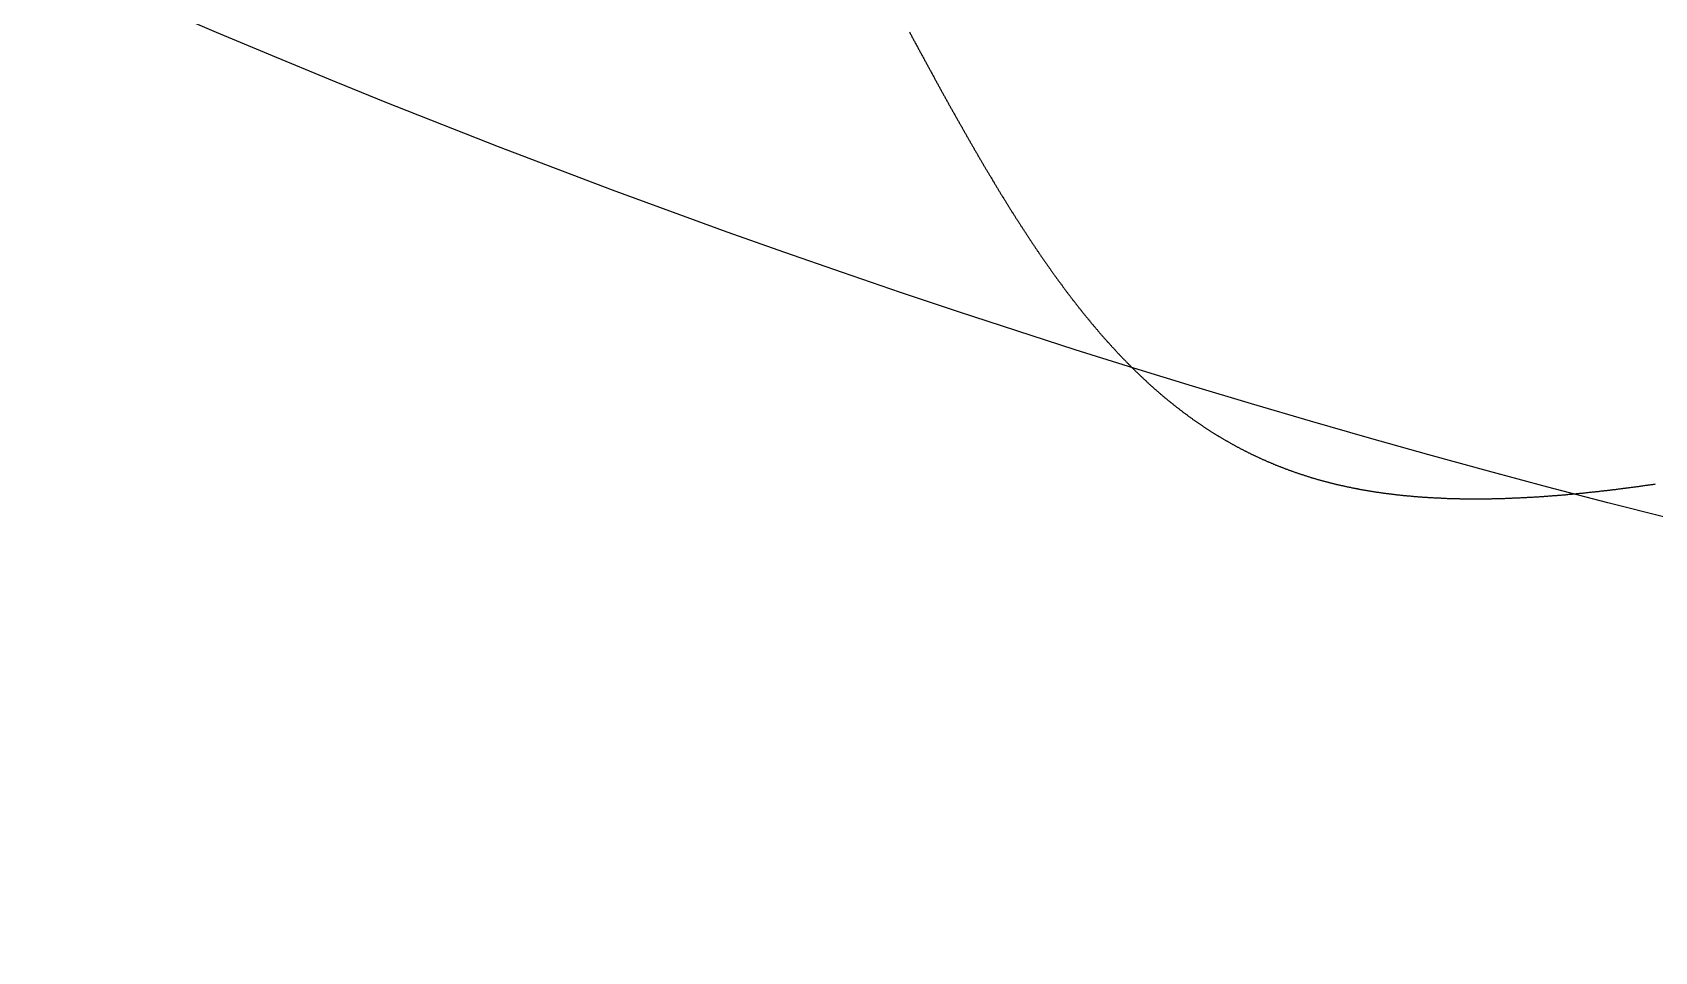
# Model space of a CAD drawing. Header units: millimetres. Extents: x 88 to 97873, y 32 to 55088.
# Drawn here: x 48862.326 to 48864.18, y 4950.685 to 4951.736 of the extents above; entities that cross this region are included whole.
import ezdxf

# ---------------------------------------------------------------- set-up
doc = ezdxf.new("R2010")
doc.units = ezdxf.units.MM
doc.header["$LTSCALE"] = 0.3

msp = doc.modelspace()

# ---------------------------------------------------------------- linework, layer by layer
msp.add_lwpolyline([(48863.3285, 4951.7369), (48863.3289, 4951.736), (48863.3294, 4951.7351), (48863.3299, 4951.7342), (48863.3304, 4951.7333), (48863.3309, 4951.7324), (48863.3314, 4951.7315), (48863.3319, 4951.7306), (48863.3323, 4951.7297), (48863.3328, 4951.7288), (48863.3333, 4951.7279), (48863.3338, 4951.727), (48863.3343, 4951.7261), (48863.3348, 4951.7252), (48863.3352, 4951.7243), (48863.3357, 4951.7234), (48863.3362, 4951.7225), (48863.3367, 4951.7216), (48863.3372, 4951.7207), (48863.3377, 4951.7198), (48863.3381, 4951.719), (48863.3386, 4951.7181), (48863.3391, 4951.7172), (48863.3396, 4951.7163), (48863.3401, 4951.7154), (48863.3405, 4951.7145), (48863.341, 4951.7136), (48863.3415, 4951.7127), (48863.342, 4951.7118), (48863.3425, 4951.711), (48863.3429, 4951.7101), (48863.3434, 4951.7092), (48863.3439, 4951.7083), (48863.3444, 4951.7074), (48863.3449, 4951.7065), (48863.3453, 4951.7057), (48863.3458, 4951.7048), (48863.3463, 4951.7039), (48863.3468, 4951.703), (48863.3473, 4951.7021), (48863.3477, 4951.7013), (48863.3482, 4951.7004), (48863.3487, 4951.6995), (48863.3492, 4951.6986), (48863.3496, 4951.6977), (48863.3501, 4951.6969), (48863.3506, 4951.696), (48863.3511, 4951.6951), (48863.3515, 4951.6942), (48863.352, 4951.6934), (48863.3525, 4951.6925), (48863.353, 4951.6916), (48863.3534, 4951.6908), (48863.3539, 4951.6899), (48863.3544, 4951.689), (48863.3549, 4951.6881), (48863.3554, 4951.6873), (48863.3558, 4951.6864), (48863.3563, 4951.6855), (48863.3568, 4951.6847), (48863.3572, 4951.6838), (48863.3577, 4951.6829), (48863.3582, 4951.6821), (48863.3587, 4951.6812), (48863.3591, 4951.6803), (48863.3596, 4951.6795), (48863.3601, 4951.6786), (48863.3606, 4951.6778), (48863.361, 4951.6769), (48863.3615, 4951.676), (48863.362, 4951.6752), (48863.3625, 4951.6743), (48863.3629, 4951.6735), (48863.3634, 4951.6726), (48863.3639, 4951.6717), (48863.3643, 4951.6709), (48863.3648, 4951.67), (48863.3653, 4951.6692), (48863.3658, 4951.6683), (48863.3662, 4951.6675), (48863.3667, 4951.6666), (48863.3672, 4951.6658), (48863.3676, 4951.6649), (48863.3681, 4951.6641), (48863.3686, 4951.6632), (48863.3691, 4951.6624), (48863.3695, 4951.6615), (48863.37, 4951.6607), (48863.3705, 4951.6598), (48863.3709, 4951.659), (48863.3714, 4951.6581), (48863.3719, 4951.6573), (48863.3724, 4951.6564), (48863.3728, 4951.6556), (48863.3733, 4951.6547), (48863.3738, 4951.6539), (48863.3742, 4951.653), (48863.3747, 4951.6522), (48863.3752, 4951.6514), (48863.3756, 4951.6505), (48863.3761, 4951.6497), (48863.3766, 4951.6488), (48863.377, 4951.648), (48863.3775, 4951.6472), (48863.378, 4951.6463), (48863.3785, 4951.6455), (48863.3789, 4951.6447), (48863.3794, 4951.6438), (48863.3799, 4951.643), (48863.3803, 4951.6421), (48863.3808, 4951.6413), (48863.3813, 4951.6405), (48863.3817, 4951.6397), (48863.3822, 4951.6388), (48863.3827, 4951.638), (48863.3831, 4951.6372), (48863.3836, 4951.6363), (48863.3841, 4951.6355), (48863.3845, 4951.6347), (48863.385, 4951.6338), (48863.3855, 4951.633), (48863.3859, 4951.6322), (48863.3864, 4951.6314), (48863.3869, 4951.6305), (48863.3873, 4951.6297), (48863.3878, 4951.6289), (48863.3883, 4951.6281), (48863.3887, 4951.6272), (48863.3892, 4951.6264), (48863.3897, 4951.6256), (48863.3901, 4951.6248), (48863.3906, 4951.624), (48863.3911, 4951.6231), (48863.3915, 4951.6223), (48863.392, 4951.6215), (48863.3925, 4951.6207), (48863.3929, 4951.6199), (48863.3934, 4951.6191), (48863.3939, 4951.6182), (48863.3943, 4951.6174), (48863.3948, 4951.6166), (48863.3952, 4951.6158), (48863.3957, 4951.615), (48863.3962, 4951.6142), (48863.3966, 4951.6134), (48863.3971, 4951.6126), (48863.3976, 4951.6117), (48863.398, 4951.6109), (48863.3985, 4951.6101), (48863.399, 4951.6093), (48863.3994, 4951.6085), (48863.3999, 4951.6077), (48863.4004, 4951.6069), (48863.4008, 4951.6061), (48863.4013, 4951.6053), (48863.4017, 4951.6045), (48863.4022, 4951.6037), (48863.4027, 4951.6029), (48863.4031, 4951.6021), (48863.4036, 4951.6013), (48863.4041, 4951.6005), (48863.4045, 4951.5997), (48863.405, 4951.5989), (48863.4055, 4951.5981), (48863.4059, 4951.5973), (48863.4064, 4951.5965), (48863.4069, 4951.5957), (48863.4073, 4951.5949), (48863.4078, 4951.5941), (48863.4082, 4951.5933), (48863.4087, 4951.5925), (48863.4092, 4951.5917), (48863.4096, 4951.5909), (48863.4101, 4951.5901), (48863.4106, 4951.5893), (48863.411, 4951.5886), (48863.4115, 4951.5878), (48863.4119, 4951.587), (48863.4124, 4951.5862), (48863.4129, 4951.5854), (48863.4133, 4951.5846), (48863.4138, 4951.5838), (48863.4143, 4951.583), (48863.4147, 4951.5823), (48863.4152, 4951.5815), (48863.4157, 4951.5807), (48863.4161, 4951.5799), (48863.4166, 4951.5791), (48863.417, 4951.5783), (48863.4175, 4951.5776), (48863.418, 4951.5768), (48863.4184, 4951.576), (48863.4189, 4951.5752), (48863.4194, 4951.5745), (48863.4198, 4951.5737), (48863.4203, 4951.5729), (48863.4207, 4951.5721), (48863.4212, 4951.5713), (48863.4217, 4951.5706), (48863.4221, 4951.5698), (48863.4226, 4951.569), (48863.4231, 4951.5683), (48863.4235, 4951.5675), (48863.424, 4951.5667), (48863.4244, 4951.5659), (48863.4249, 4951.5652), (48863.4254, 4951.5644), (48863.4258, 4951.5636), (48863.4263, 4951.5629), (48863.4268, 4951.5621), (48863.4272, 4951.5613), (48863.4277, 4951.5606), (48863.4281, 4951.5598), (48863.4286, 4951.559), (48863.4291, 4951.5583), (48863.4295, 4951.5575), (48863.43, 4951.5568), (48863.4305, 4951.556), (48863.4309, 4951.5552), (48863.4314, 4951.5545), (48863.4319, 4951.5537), (48863.4323, 4951.553), (48863.4328, 4951.5522), (48863.4332, 4951.5514), (48863.4337, 4951.5507), (48863.4342, 4951.5499), (48863.4346, 4951.5492), (48863.4351, 4951.5484), (48863.4356, 4951.5477), (48863.436, 4951.5469), (48863.4365, 4951.5462), (48863.4369, 4951.5454), (48863.4374, 4951.5447), (48863.4379, 4951.5439), (48863.4383, 4951.5432), (48863.4388, 4951.5424), (48863.4393, 4951.5417), (48863.4397, 4951.5409), (48863.4402, 4951.5402), (48863.4407, 4951.5394), (48863.4411, 4951.5387), (48863.4416, 4951.5379), (48863.442, 4951.5372), (48863.4425, 4951.5365), (48863.443, 4951.5357), (48863.4434, 4951.535), (48863.4439, 4951.5342), (48863.4444, 4951.5335), (48863.4448, 4951.5328), (48863.4453, 4951.532), (48863.4458, 4951.5313), (48863.4462, 4951.5305), (48863.4467, 4951.5298), (48863.4471, 4951.5291), (48863.4476, 4951.5283), (48863.4481, 4951.5276), (48863.4485, 4951.5269), (48863.449, 4951.5261), (48863.4495, 4951.5254), (48863.4499, 4951.5247), (48863.4504, 4951.5239), (48863.4509, 4951.5232), (48863.4513, 4951.5225), (48863.4518, 4951.5218), (48863.4522, 4951.521), (48863.4527, 4951.5203), (48863.4532, 4951.5196), (48863.4536, 4951.5189), (48863.4541, 4951.5181), (48863.4546, 4951.5174), (48863.455, 4951.5167), (48863.4555, 4951.516), (48863.456, 4951.5152), (48863.4564, 4951.5145), (48863.4569, 4951.5138), (48863.4574, 4951.5131), (48863.4578, 4951.5124), (48863.4583, 4951.5116), (48863.4588, 4951.5109), (48863.4592, 4951.5102), (48863.4597, 4951.5095), (48863.4602, 4951.5088), (48863.4606, 4951.5081), (48863.4611, 4951.5074), (48863.4616, 4951.5066), (48863.462, 4951.5059), (48863.4625, 4951.5052), (48863.463, 4951.5045), (48863.4634, 4951.5038), (48863.4639, 4951.5031), (48863.4644, 4951.5024), (48863.4648, 4951.5017), (48863.4653, 4951.501), (48863.4658, 4951.5003), (48863.4662, 4951.4995), (48863.4667, 4951.4988), (48863.4672, 4951.4981), (48863.4676, 4951.4974), (48863.4681, 4951.4967), (48863.4686, 4951.496), (48863.469, 4951.4953), (48863.4695, 4951.4946), (48863.47, 4951.4939), (48863.4704, 4951.4932), (48863.4709, 4951.4925), (48863.4714, 4951.4918), (48863.4718, 4951.4911), (48863.4723, 4951.4904), (48863.4728, 4951.4897), (48863.4732, 4951.4891), (48863.4737, 4951.4884), (48863.4742, 4951.4877), (48863.4746, 4951.487), (48863.4751, 4951.4863), (48863.4756, 4951.4856), (48863.4761, 4951.4849), (48863.4765, 4951.4842), (48863.477, 4951.4835), (48863.4775, 4951.4828), (48863.4779, 4951.4821), (48863.4784, 4951.4815), (48863.4789, 4951.4808), (48863.4793, 4951.4801), (48863.4798, 4951.4794), (48863.4803, 4951.4787), (48863.4808, 4951.478), (48863.4812, 4951.4774), (48863.4817, 4951.4767), (48863.4822, 4951.476), (48863.4826, 4951.4753), (48863.4831, 4951.4746), (48863.4836, 4951.474), (48863.4841, 4951.4733), (48863.4845, 4951.4726), (48863.485, 4951.4719), (48863.4855, 4951.4713), (48863.4859, 4951.4706), (48863.4864, 4951.4699), (48863.4869, 4951.4692), (48863.4874, 4951.4686), (48863.4878, 4951.4679), (48863.4883, 4951.4672), (48863.4888, 4951.4666), (48863.4893, 4951.4659), (48863.4897, 4951.4652), (48863.4902, 4951.4645), (48863.4907, 4951.4639), (48863.4911, 4951.4632), (48863.4916, 4951.4625), (48863.4921, 4951.4619), (48863.4926, 4951.4612), (48863.493, 4951.4606), (48863.4935, 4951.4599), (48863.494, 4951.4592), (48863.4945, 4951.4586), (48863.4949, 4951.4579), (48863.4954, 4951.4573), (48863.4959, 4951.4566), (48863.4964, 4951.4559), (48863.4968, 4951.4553), (48863.4973, 4951.4546), (48863.4978, 4951.454), (48863.4983, 4951.4533), (48863.4987, 4951.4527), (48863.4992, 4951.452), (48863.4997, 4951.4514), (48863.5002, 4951.4507), (48863.5007, 4951.45), (48863.5011, 4951.4494), (48863.5016, 4951.4487), (48863.5021, 4951.4481), (48863.5026, 4951.4475), (48863.503, 4951.4468), (48863.5035, 4951.4462), (48863.504, 4951.4455), (48863.5045, 4951.4449), (48863.505, 4951.4442), (48863.5054, 4951.4436), (48863.5059, 4951.4429), (48863.5064, 4951.4423), (48863.5069, 4951.4417), (48863.5074, 4951.441), (48863.5078, 4951.4404), (48863.5083, 4951.4397), (48863.5088, 4951.4391), (48863.5093, 4951.4385), (48863.5098, 4951.4378), (48863.5102, 4951.4372), (48863.5107, 4951.4366), (48863.5112, 4951.4359), (48863.5117, 4951.4353), (48863.5122, 4951.4347), (48863.5126, 4951.434), (48863.5131, 4951.4334), (48863.5136, 4951.4328), (48863.5141, 4951.4321), (48863.5146, 4951.4315), (48863.5151, 4951.4309), (48863.5155, 4951.4302), (48863.516, 4951.4296), (48863.5165, 4951.429), (48863.517, 4951.4284), (48863.5175, 4951.4277), (48863.518, 4951.4271), (48863.5184, 4951.4265), (48863.5189, 4951.4259), (48863.5194, 4951.4253), (48863.5199, 4951.4246), (48863.5204, 4951.424), (48863.5209, 4951.4234), (48863.5214, 4951.4228), (48863.5218, 4951.4222), (48863.5223, 4951.4215), (48863.5228, 4951.4209), (48863.5233, 4951.4203), (48863.5238, 4951.4197), (48863.5243, 4951.4191), (48863.5248, 4951.4185), (48863.5252, 4951.4179), (48863.5257, 4951.4173), (48863.5262, 4951.4166), (48863.5267, 4951.416), (48863.5272, 4951.4154), (48863.5277, 4951.4148), (48863.5282, 4951.4142), (48863.5287, 4951.4136), (48863.5292, 4951.413), (48863.5296, 4951.4124), (48863.5301, 4951.4118), (48863.5306, 4951.4112), (48863.5311, 4951.4106), (48863.5316, 4951.41), (48863.5321, 4951.4094), (48863.5326, 4951.4088), (48863.5331, 4951.4082), (48863.5336, 4951.4076), (48863.5341, 4951.407), (48863.5346, 4951.4064), (48863.535, 4951.4058), (48863.5355, 4951.4052), (48863.536, 4951.4046), (48863.5365, 4951.404), (48863.537, 4951.4034), (48863.5375, 4951.4028), (48863.538, 4951.4022), (48863.5385, 4951.4017), (48863.539, 4951.4011), (48863.5395, 4951.4005), (48863.54, 4951.3999), (48863.5405, 4951.3993), (48863.541, 4951.3987), (48863.5415, 4951.3981), (48863.542, 4951.3975), (48863.5425, 4951.397), (48863.543, 4951.3964), (48863.5435, 4951.3958), (48863.544, 4951.3952), (48863.5445, 4951.3946), (48863.545, 4951.394), (48863.5455, 4951.3935), (48863.5459, 4951.3929), (48863.5464, 4951.3923), (48863.5469, 4951.3917), (48863.5474, 4951.3912), (48863.5479, 4951.3906), (48863.5484, 4951.39), (48863.5489, 4951.3894), (48863.5494, 4951.3889), (48863.5499, 4951.3883), (48863.5504, 4951.3877), (48863.5509, 4951.3872), (48863.5515, 4951.3866), (48863.552, 4951.386), (48863.5525, 4951.3854), (48863.553, 4951.3849), (48863.5535, 4951.3843), (48863.554, 4951.3837), (48863.5545, 4951.3832), (48863.555, 4951.3826), (48863.5555, 4951.3821), (48863.556, 4951.3815), (48863.5565, 4951.3809), (48863.557, 4951.3804), (48863.5575, 4951.3798), (48863.558, 4951.3793), (48863.5585, 4951.3787), (48863.559, 4951.3781), (48863.5595, 4951.3776), (48863.56, 4951.377), (48863.5605, 4951.3765), (48863.561, 4951.3759), (48863.5615, 4951.3754), (48863.5621, 4951.3748), (48863.5626, 4951.3743), (48863.5631, 4951.3737), (48863.5636, 4951.3732), (48863.5641, 4951.3726), (48863.5646, 4951.3721), (48863.5651, 4951.3715), (48863.5656, 4951.371), (48863.5661, 4951.3704), (48863.5666, 4951.3699), (48863.5671, 4951.3693), (48863.5677, 4951.3688), (48863.5682, 4951.3682), (48863.5687, 4951.3677), (48863.5692, 4951.3672), (48863.5697, 4951.3666), (48863.5702, 4951.3661), (48863.5707, 4951.3655), (48863.5712, 4951.365), (48863.5718, 4951.3645), (48863.5723, 4951.3639), (48863.5728, 4951.3634), (48863.5733, 4951.3629), (48863.5738, 4951.3623), (48863.5743, 4951.3618), (48863.5749, 4951.3613), (48863.5754, 4951.3607), (48863.5759, 4951.3602), (48863.5764, 4951.3597), (48863.5769, 4951.3591), (48863.5774, 4951.3586), (48863.578, 4951.3581), (48863.5785, 4951.3576), (48863.579, 4951.357), (48863.5795, 4951.3565), (48863.58, 4951.356), (48863.5806, 4951.3555), (48863.5811, 4951.3549), (48863.5816, 4951.3544), (48863.5821, 4951.3539), (48863.5826, 4951.3534), (48863.5832, 4951.3529), (48863.5837, 4951.3523), (48863.5842, 4951.3518), (48863.5847, 4951.3513), (48863.5853, 4951.3508), (48863.5858, 4951.3503), (48863.5863, 4951.3498), (48863.5868, 4951.3492), (48863.5873, 4951.3487), (48863.5879, 4951.3482), (48863.5884, 4951.3477), (48863.5889, 4951.3472), (48863.5895, 4951.3467), (48863.59, 4951.3462), (48863.5905, 4951.3457), (48863.591, 4951.3452), (48863.5916, 4951.3447), (48863.5921, 4951.3442), (48863.5926, 4951.3437), (48863.5931, 4951.3432), (48863.5937, 4951.3427), (48863.5942, 4951.3422), (48863.5947, 4951.3417), (48863.5953, 4951.3412), (48863.5958, 4951.3407), (48863.5963, 4951.3402), (48863.5969, 4951.3397), (48863.5974, 4951.3392), (48863.5979, 4951.3387), (48863.5985, 4951.3382), (48863.599, 4951.3377), (48863.5995, 4951.3372), (48863.6001, 4951.3367), (48863.6006, 4951.3362), (48863.6011, 4951.3357), (48863.6017, 4951.3352), (48863.6022, 4951.3347), (48863.6027, 4951.3342), (48863.6033, 4951.3338), (48863.6038, 4951.3333), (48863.6043, 4951.3328), (48863.6049, 4951.3323), (48863.6054, 4951.3318), (48863.606, 4951.3313), (48863.6065, 4951.3309), (48863.607, 4951.3304), (48863.6076, 4951.3299), (48863.6081, 4951.3294), (48863.6087, 4951.3289), (48863.6092, 4951.3285), (48863.6097, 4951.328), (48863.6103, 4951.3275), (48863.6108, 4951.327), (48863.6114, 4951.3266), (48863.6119, 4951.3261), (48863.6124, 4951.3256), (48863.613, 4951.3251), (48863.6135, 4951.3247), (48863.6141, 4951.3242), (48863.6146, 4951.3237), (48863.6152, 4951.3233), (48863.6157, 4951.3228), (48863.6163, 4951.3223), (48863.6168, 4951.3219), (48863.6174, 4951.3214), (48863.6179, 4951.3209), (48863.6184, 4951.3205), (48863.619, 4951.32), (48863.6195, 4951.3195), (48863.6201, 4951.3191), (48863.6206, 4951.3186), (48863.6212, 4951.3182), (48863.6217, 4951.3177), (48863.6223, 4951.3172), (48863.6228, 4951.3168), (48863.6234, 4951.3163), (48863.624, 4951.3159), (48863.6245, 4951.3154), (48863.6251, 4951.315), (48863.6256, 4951.3145), (48863.6262, 4951.3141), (48863.6267, 4951.3136), (48863.6273, 4951.3132), (48863.6278, 4951.3127), (48863.6284, 4951.3123), (48863.6289, 4951.3118), (48863.6295, 4951.3114), (48863.6301, 4951.3109), (48863.6306, 4951.3105), (48863.6312, 4951.31), (48863.6317, 4951.3096), (48863.6323, 4951.3092), (48863.6329, 4951.3087), (48863.6334, 4951.3083), (48863.634, 4951.3078), (48863.6345, 4951.3074), (48863.6351, 4951.307), (48863.6357, 4951.3065), (48863.6362, 4951.3061), (48863.6368, 4951.3057), (48863.6373, 4951.3052), (48863.6379, 4951.3048), (48863.6385, 4951.3044), (48863.639, 4951.3039), (48863.6396, 4951.3035), (48863.6402, 4951.3031), (48863.6407, 4951.3026), (48863.6413, 4951.3022), (48863.6419, 4951.3018), (48863.6424, 4951.3014), (48863.643, 4951.3009), (48863.6436, 4951.3005), (48863.6441, 4951.3001), (48863.6447, 4951.2997), (48863.6453, 4951.2992), (48863.6459, 4951.2988), (48863.6464, 4951.2984), (48863.647, 4951.298), (48863.6476, 4951.2976), (48863.6481, 4951.2971), (48863.6487, 4951.2967), (48863.6493, 4951.2963), (48863.6499, 4951.2959), (48863.6504, 4951.2955), (48863.651, 4951.2951), (48863.6516, 4951.2947), (48863.6522, 4951.2942), (48863.6527, 4951.2938), (48863.6533, 4951.2934), (48863.6539, 4951.293), (48863.6545, 4951.2926), (48863.655, 4951.2922), (48863.6556, 4951.2918), (48863.6562, 4951.2914), (48863.6568, 4951.291), (48863.6574, 4951.2906), (48863.6579, 4951.2902), (48863.6585, 4951.2898), (48863.6591, 4951.2894), (48863.6597, 4951.289), (48863.6603, 4951.2886), (48863.6609, 4951.2882), (48863.6614, 4951.2878), (48863.662, 4951.2874), (48863.6626, 4951.287), (48863.6632, 4951.2866), (48863.6638, 4951.2862), (48863.6644, 4951.2858), (48863.665, 4951.2854), (48863.6655, 4951.285), (48863.6661, 4951.2846), (48863.6667, 4951.2842), (48863.6673, 4951.2839), (48863.6679, 4951.2835), (48863.6685, 4951.2831), (48863.6691, 4951.2827), (48863.6697, 4951.2823), (48863.6703, 4951.2819), (48863.6709, 4951.2815), (48863.6715, 4951.2812), (48863.672, 4951.2808), (48863.6726, 4951.2804), (48863.6732, 4951.28), (48863.6738, 4951.2796), (48863.6744, 4951.2793), (48863.675, 4951.2789), (48863.6756, 4951.2785), (48863.6762, 4951.2781), (48863.6768, 4951.2778), (48863.6774, 4951.2774), (48863.678, 4951.277), (48863.6786, 4951.2767), (48863.6792, 4951.2763), (48863.6798, 4951.2759), (48863.6804, 4951.2755), (48863.681, 4951.2752), (48863.6816, 4951.2748), (48863.6822, 4951.2744), (48863.6828, 4951.2741), (48863.6834, 4951.2737), (48863.684, 4951.2734), (48863.6846, 4951.273), (48863.6852, 4951.2726), (48863.6858, 4951.2723), (48863.6865, 4951.2719), (48863.6871, 4951.2715), (48863.6877, 4951.2712), (48863.6883, 4951.2708), (48863.6889, 4951.2705), (48863.6895, 4951.2701), (48863.6901, 4951.2698), (48863.6907, 4951.2694), (48863.6913, 4951.2691), (48863.6919, 4951.2687), (48863.6926, 4951.2684), (48863.6932, 4951.268), (48863.6938, 4951.2677), (48863.6944, 4951.2673), (48863.695, 4951.267), (48863.6956, 4951.2666), (48863.6962, 4951.2663), (48863.6969, 4951.2659), (48863.6975, 4951.2656), (48863.6981, 4951.2652), (48863.6987, 4951.2649), (48863.6993, 4951.2646), (48863.6999, 4951.2642), (48863.7006, 4951.2639), (48863.7012, 4951.2635), (48863.7018, 4951.2632), (48863.7024, 4951.2629), (48863.7031, 4951.2625), (48863.7037, 4951.2622), (48863.7043, 4951.2619), (48863.7049, 4951.2615), (48863.7055, 4951.2612), (48863.7062, 4951.2609), (48863.7068, 4951.2605), (48863.7074, 4951.2602), (48863.7081, 4951.2599), (48863.7087, 4951.2596), (48863.7093, 4951.2592), (48863.7099, 4951.2589), (48863.7106, 4951.2586), (48863.7112, 4951.2583), (48863.7118, 4951.2579), (48863.7125, 4951.2576), (48863.7131, 4951.2573), (48863.7137, 4951.257), (48863.7144, 4951.2567), (48863.715, 4951.2563), (48863.7156, 4951.256), (48863.7163, 4951.2557), (48863.7169, 4951.2554), (48863.7175, 4951.2551), (48863.7182, 4951.2548), (48863.7188, 4951.2545), (48863.7194, 4951.2541), (48863.7201, 4951.2538), (48863.7207, 4951.2535), (48863.7214, 4951.2532), (48863.722, 4951.2529), (48863.7226, 4951.2526), (48863.7233, 4951.2523), (48863.7239, 4951.252), (48863.7246, 4951.2517), (48863.7252, 4951.2514), (48863.7259, 4951.2511), (48863.7265, 4951.2508), (48863.7272, 4951.2505), (48863.7278, 4951.2502), (48863.7284, 4951.2499), (48863.7291, 4951.2496), (48863.7297, 4951.2493), (48863.7304, 4951.249), (48863.731, 4951.2487), (48863.7317, 4951.2484), (48863.7323, 4951.2481), (48863.733, 4951.2478), (48863.7336, 4951.2475), (48863.7343, 4951.2472), (48863.735, 4951.247), (48863.7356, 4951.2467), (48863.7363, 4951.2464), (48863.7369, 4951.2461), (48863.7376, 4951.2458), (48863.7382, 4951.2455), (48863.7389, 4951.2452), (48863.7395, 4951.245), (48863.7402, 4951.2447), (48863.7409, 4951.2444), (48863.7415, 4951.2441), (48863.7422, 4951.2438), (48863.7428, 4951.2436), (48863.7435, 4951.2433), (48863.7442, 4951.243), (48863.7448, 4951.2427), (48863.7455, 4951.2425), (48863.7462, 4951.2422), (48863.7468, 4951.2419), (48863.7475, 4951.2416), (48863.7482, 4951.2414), (48863.7488, 4951.2411), (48863.7495, 4951.2408), (48863.7502, 4951.2406), (48863.7508, 4951.2403), (48863.7515, 4951.24), (48863.7522, 4951.2398), (48863.7528, 4951.2395), (48863.7535, 4951.2392), (48863.7542, 4951.239), (48863.7549, 4951.2387), (48863.7555, 4951.2385), (48863.7562, 4951.2382), (48863.7569, 4951.2379), (48863.7576, 4951.2377), (48863.7582, 4951.2374), (48863.7589, 4951.2372), (48863.7596, 4951.2369), (48863.7603, 4951.2367), (48863.761, 4951.2364), (48863.7616, 4951.2362), (48863.7623, 4951.2359), (48863.763, 4951.2357), (48863.7637, 4951.2354), (48863.7644, 4951.2352), (48863.765, 4951.2349), (48863.7657, 4951.2347), (48863.7664, 4951.2344), (48863.7671, 4951.2342), (48863.7678, 4951.2339), (48863.7685, 4951.2337), (48863.7692, 4951.2335), (48863.7698, 4951.2332), (48863.7705, 4951.233), (48863.7712, 4951.2328), (48863.7719, 4951.2325), (48863.7726, 4951.2323), (48863.7733, 4951.232), (48863.774, 4951.2318), (48863.7747, 4951.2316), (48863.7754, 4951.2313), (48863.7761, 4951.2311), (48863.7768, 4951.2309), (48863.7775, 4951.2307), (48863.7782, 4951.2304), (48863.7789, 4951.2302), (48863.7796, 4951.23), (48863.7803, 4951.2297), (48863.781, 4951.2295), (48863.7817, 4951.2293), (48863.7824, 4951.2291), (48863.7831, 4951.2289), (48863.7838, 4951.2286), (48863.7845, 4951.2284), (48863.7852, 4951.2282), (48863.7859, 4951.228), (48863.7866, 4951.2278), (48863.7873, 4951.2275), (48863.788, 4951.2273), (48863.7887, 4951.2271), (48863.7894, 4951.2269), (48863.7901, 4951.2267), (48863.7908, 4951.2265), (48863.7915, 4951.2263), (48863.7923, 4951.2261), (48863.793, 4951.2258), (48863.7937, 4951.2256), (48863.7944, 4951.2254), (48863.7951, 4951.2252), (48863.7958, 4951.225), (48863.7965, 4951.2248), (48863.7973, 4951.2246), (48863.798, 4951.2244), (48863.7987, 4951.2242), (48863.7994, 4951.224), (48863.8001, 4951.2238), (48863.8009, 4951.2236), (48863.8016, 4951.2234), (48863.8023, 4951.2232), (48863.803, 4951.223), (48863.8037, 4951.2228), (48863.8045, 4951.2226), (48863.8052, 4951.2225), (48863.8059, 4951.2223), (48863.8067, 4951.2221), (48863.8074, 4951.2219), (48863.8081, 4951.2217), (48863.8088, 4951.2215), (48863.8096, 4951.2213), (48863.8103, 4951.2211), (48863.811, 4951.221), (48863.8118, 4951.2208), (48863.8125, 4951.2206), (48863.8132, 4951.2204), (48863.814, 4951.2202), (48863.8147, 4951.2201), (48863.8154, 4951.2199), (48863.8162, 4951.2197), (48863.8169, 4951.2195), (48863.8176, 4951.2193), (48863.8184, 4951.2192), (48863.8191, 4951.219), (48863.8199, 4951.2188), (48863.8206, 4951.2187), (48863.8213, 4951.2185), (48863.8221, 4951.2183), (48863.8228, 4951.2182), (48863.8236, 4951.218), (48863.8243, 4951.2178), (48863.8251, 4951.2177), (48863.8258, 4951.2175), (48863.8266, 4951.2173), (48863.8273, 4951.2172), (48863.8281, 4951.217), (48863.8288, 4951.2168), (48863.8296, 4951.2167), (48863.8303, 4951.2165), (48863.8311, 4951.2164), (48863.8318, 4951.2162), (48863.8326, 4951.2161), (48863.8333, 4951.2159), (48863.8341, 4951.2157), (48863.8348, 4951.2156), (48863.8356, 4951.2154), (48863.8364, 4951.2153), (48863.8371, 4951.2151), (48863.8379, 4951.215), (48863.8386, 4951.2148), (48863.8394, 4951.2147), (48863.8402, 4951.2146), (48863.8409, 4951.2144), (48863.8417, 4951.2143), (48863.8424, 4951.2141), (48863.8432, 4951.214), (48863.844, 4951.2138), (48863.8447, 4951.2137), (48863.8455, 4951.2136), (48863.8463, 4951.2134), (48863.8471, 4951.2133), (48863.8478, 4951.2131), (48863.8486, 4951.213), (48863.8494, 4951.2129), (48863.8501, 4951.2127), (48863.8509, 4951.2126), (48863.8517, 4951.2125), (48863.8525, 4951.2124), (48863.8532, 4951.2122), (48863.854, 4951.2121), (48863.8548, 4951.212), (48863.8556, 4951.2118), (48863.8563, 4951.2117), (48863.8571, 4951.2116), (48863.8579, 4951.2115), (48863.8587, 4951.2113), (48863.8595, 4951.2112), (48863.8602, 4951.2111), (48863.861, 4951.211), (48863.8618, 4951.2109), (48863.8626, 4951.2107), (48863.8634, 4951.2106), (48863.8642, 4951.2105), (48863.8649, 4951.2104), (48863.8657, 4951.2103), (48863.8665, 4951.2102), (48863.8673, 4951.2101), (48863.8681, 4951.2099), (48863.8689, 4951.2098), (48863.8697, 4951.2097), (48863.8705, 4951.2096), (48863.8713, 4951.2095), (48863.8721, 4951.2094), (48863.8729, 4951.2093), (48863.8736, 4951.2092), (48863.8744, 4951.2091), (48863.8752, 4951.209), (48863.876, 4951.2089), (48863.8768, 4951.2088), (48863.8776, 4951.2087), (48863.8784, 4951.2086), (48863.8792, 4951.2085), (48863.88, 4951.2084), (48863.8808, 4951.2083), (48863.8816, 4951.2082), (48863.8824, 4951.2081), (48863.8832, 4951.208), (48863.884, 4951.2079), (48863.8849, 4951.2078), (48863.8857, 4951.2077), (48863.8865, 4951.2076), (48863.8873, 4951.2075), (48863.8881, 4951.2074), (48863.8889, 4951.2074), (48863.8897, 4951.2073), (48863.8905, 4951.2072), (48863.8913, 4951.2071), (48863.8921, 4951.207), (48863.893, 4951.2069), (48863.8938, 4951.2069), (48863.8946, 4951.2068), (48863.8954, 4951.2067), (48863.8962, 4951.2066), (48863.897, 4951.2065), (48863.8978, 4951.2065), (48863.8987, 4951.2064), (48863.8995, 4951.2063), (48863.9003, 4951.2062), (48863.9011, 4951.2062), (48863.9019, 4951.2061), (48863.9028, 4951.206), (48863.9036, 4951.2059), (48863.9044, 4951.2059), (48863.9052, 4951.2058), (48863.9061, 4951.2057), (48863.9069, 4951.2057), (48863.9077, 4951.2056), (48863.9085, 4951.2055), (48863.9094, 4951.2055), (48863.9102, 4951.2054), (48863.911, 4951.2053), (48863.9119, 4951.2053), (48863.9127, 4951.2052), (48863.9135, 4951.2051), (48863.9143, 4951.2051), (48863.9152, 4951.205), (48863.916, 4951.205), (48863.9168, 4951.2049), (48863.9177, 4951.2048), (48863.9185, 4951.2048), (48863.9194, 4951.2047), (48863.9202, 4951.2047), (48863.921, 4951.2046), (48863.9219, 4951.2046), (48863.9227, 4951.2045), (48863.9235, 4951.2045), (48863.9244, 4951.2044), (48863.9252, 4951.2044), (48863.9261, 4951.2043), (48863.9269, 4951.2043), (48863.9278, 4951.2042), (48863.9286, 4951.2042), (48863.9294, 4951.2041), (48863.9303, 4951.2041), (48863.9311, 4951.2041), (48863.932, 4951.204), (48863.9328, 4951.204), (48863.9337, 4951.2039), (48863.9345, 4951.2039), (48863.9354, 4951.2039), (48863.9362, 4951.2038), (48863.9371, 4951.2038), (48863.9379, 4951.2037), (48863.9388, 4951.2037), (48863.9396, 4951.2037), (48863.9405, 4951.2036), (48863.9414, 4951.2036), (48863.9422, 4951.2036), (48863.9431, 4951.2035), (48863.9439, 4951.2035), (48863.9448, 4951.2035), (48863.9456, 4951.2035), (48863.9465, 4951.2034), (48863.9474, 4951.2034), (48863.9482, 4951.2034), (48863.9491, 4951.2033), (48863.9499, 4951.2033), (48863.9508, 4951.2033), (48863.9517, 4951.2033), (48863.9525, 4951.2033), (48863.9534, 4951.2032), (48863.9543, 4951.2032), (48863.9551, 4951.2032), (48863.956, 4951.2032), (48863.9569, 4951.2032), (48863.9577, 4951.2031), (48863.9586, 4951.2031), (48863.9595, 4951.2031), (48863.9603, 4951.2031), (48863.9612, 4951.2031), (48863.9621, 4951.2031), (48863.963, 4951.2031), (48863.9638, 4951.203), (48863.9647, 4951.203), (48863.9656, 4951.203), (48863.9665, 4951.203), (48863.9673, 4951.203), (48863.9682, 4951.203), (48863.9691, 4951.203), (48863.97, 4951.203), (48863.9708, 4951.203), (48863.9717, 4951.203), (48863.9726, 4951.203), (48863.9735, 4951.203), (48863.9744, 4951.203), (48863.9753, 4951.203), (48863.9761, 4951.203), (48863.977, 4951.203), (48863.9779, 4951.203), (48863.9788, 4951.203), (48863.9797, 4951.203), (48863.9806, 4951.203), (48863.9815, 4951.203), (48863.9823, 4951.203), (48863.9832, 4951.203), (48863.9841, 4951.203), (48863.985, 4951.203), (48863.9859, 4951.203), (48863.9868, 4951.203), (48863.9877, 4951.203), (48863.9886, 4951.2031), (48863.9895, 4951.2031), (48863.9904, 4951.2031), (48863.9913, 4951.2031), (48863.9922, 4951.2031), (48863.993, 4951.2031), (48863.9939, 4951.2031), (48863.9948, 4951.2032), (48863.9957, 4951.2032), (48863.9966, 4951.2032), (48863.9975, 4951.2032), (48863.9984, 4951.2032), (48863.9993, 4951.2033), (48864.0002, 4951.2033), (48864.0011, 4951.2033), (48864.002, 4951.2033), (48864.003, 4951.2033), (48864.0039, 4951.2034), (48864.0048, 4951.2034), (48864.0057, 4951.2034), (48864.0066, 4951.2034), (48864.0075, 4951.2035), (48864.0084, 4951.2035), (48864.0093, 4951.2035), (48864.0102, 4951.2036), (48864.0111, 4951.2036), (48864.012, 4951.2036), (48864.0129, 4951.2037), (48864.0139, 4951.2037), (48864.0148, 4951.2037), (48864.0157, 4951.2038), (48864.0166, 4951.2038), (48864.0175, 4951.2038), (48864.0184, 4951.2039), (48864.0193, 4951.2039), (48864.0203, 4951.2039), (48864.0212, 4951.204), (48864.0221, 4951.204), (48864.023, 4951.2041), (48864.0239, 4951.2041), (48864.0248, 4951.2041), (48864.0258, 4951.2042), (48864.0267, 4951.2042), (48864.0276, 4951.2043), (48864.0285, 4951.2043), (48864.0295, 4951.2044), (48864.0304, 4951.2044), (48864.0313, 4951.2045), (48864.0322, 4951.2045), (48864.0332, 4951.2046), (48864.0341, 4951.2046), (48864.035, 4951.2047), (48864.0359, 4951.2047), (48864.0369, 4951.2048), (48864.0378, 4951.2048), (48864.0387, 4951.2049), (48864.0397, 4951.2049), (48864.0406, 4951.205), (48864.0415, 4951.205), (48864.0425, 4951.2051), (48864.0434, 4951.2051), (48864.0443, 4951.2052), (48864.0453, 4951.2053), (48864.0462, 4951.2053), (48864.0471, 4951.2054), (48864.0481, 4951.2054), (48864.049, 4951.2055), (48864.0499, 4951.2056), (48864.0509, 4951.2056), (48864.0518, 4951.2057), (48864.0528, 4951.2057), (48864.0537, 4951.2058), (48864.0546, 4951.2059), (48864.0556, 4951.2059), (48864.0565, 4951.206), (48864.0575, 4951.2061), (48864.0584, 4951.2061), (48864.0593, 4951.2062), (48864.0603, 4951.2063), (48864.0612, 4951.2064), (48864.0622, 4951.2064), (48864.0631, 4951.2065), (48864.0641, 4951.2066), (48864.065, 4951.2066), (48864.066, 4951.2067), (48864.0669, 4951.2068), (48864.0679, 4951.2069), (48864.0688, 4951.2069), (48864.0698, 4951.207), (48864.0707, 4951.2071), (48864.0717, 4951.2072), (48864.0726, 4951.2073), (48864.0736, 4951.2073), (48864.0745, 4951.2074), (48864.0755, 4951.2075), (48864.0765, 4951.2076), (48864.0774, 4951.2077), (48864.0784, 4951.2077), (48864.0793, 4951.2078), (48864.0803, 4951.2079), (48864.0812, 4951.208), (48864.0822, 4951.2081), (48864.0832, 4951.2082), (48864.0841, 4951.2083), (48864.0851, 4951.2083), (48864.086, 4951.2084), (48864.087, 4951.2085), (48864.088, 4951.2086), (48864.0889, 4951.2087), (48864.0899, 4951.2088), (48864.0909, 4951.2089), (48864.0918, 4951.209), (48864.0928, 4951.2091), (48864.0938, 4951.2092), (48864.0947, 4951.2093), (48864.0957, 4951.2094), (48864.0967, 4951.2095), (48864.0976, 4951.2096), (48864.0986, 4951.2096), (48864.0996, 4951.2097), (48864.1005, 4951.2098), (48864.1015, 4951.2099), (48864.1025, 4951.21), (48864.1035, 4951.2101), (48864.1044, 4951.2102), (48864.1054, 4951.2104), (48864.1064, 4951.2105), (48864.1074, 4951.2106), (48864.1083, 4951.2107), (48864.1093, 4951.2108), (48864.1103, 4951.2109), (48864.1113, 4951.211), (48864.1123, 4951.2111), (48864.1132, 4951.2112), (48864.1142, 4951.2113), (48864.1152, 4951.2114), (48864.1162, 4951.2115), (48864.1172, 4951.2116), (48864.1181, 4951.2117), (48864.1191, 4951.2119), (48864.1201, 4951.212), (48864.1211, 4951.2121), (48864.1221, 4951.2122), (48864.1231, 4951.2123), (48864.124, 4951.2124), (48864.125, 4951.2125), (48864.126, 4951.2126), (48864.127, 4951.2128), (48864.128, 4951.2129), (48864.129, 4951.213), (48864.13, 4951.2131), (48864.131, 4951.2132), (48864.132, 4951.2134), (48864.133, 4951.2135), (48864.1339, 4951.2136), (48864.1349, 4951.2137), (48864.1359, 4951.2138), (48864.1369, 4951.214), (48864.1379, 4951.2141), (48864.1389, 4951.2142), (48864.1399, 4951.2143), (48864.1409, 4951.2145), (48864.1419, 4951.2146), (48864.1429, 4951.2147), (48864.1439, 4951.2148), (48864.1449, 4951.215), (48864.1459, 4951.2151), (48864.1469, 4951.2152), (48864.1479, 4951.2154), (48864.1489, 4951.2155), (48864.1499, 4951.2156), (48864.1509, 4951.2158), (48864.1519, 4951.2159), (48864.1529, 4951.216), (48864.1539, 4951.2162), (48864.1549, 4951.2163), (48864.1559, 4951.2164), (48864.1569, 4951.2166), (48864.1579, 4951.2167), (48864.1589, 4951.2168), (48864.16, 4951.217), (48864.161, 4951.2171), (48864.162, 4951.2172), (48864.163, 4951.2174), (48864.164, 4951.2175), (48864.165, 4951.2177), (48864.166, 4951.2178), (48864.167, 4951.2179), (48864.168, 4951.2181), (48864.1691, 4951.2182), (48864.1701, 4951.2184), (48864.1711, 4951.2185), (48864.1721, 4951.2187), (48864.1731, 4951.2188), (48864.1741, 4951.219), (48864.1751, 4951.2191), (48864.1762, 4951.2193), (48864.1772, 4951.2194), (48864.1782, 4951.2195), (48864.1792, 4951.2197), (48864.1802, 4951.2198), (48864.1813, 4951.22)])
for radius in [18.5479, 14.363, 11.4141]:
    msp.add_circle((48866.9793, 4962.2533), radius)

doc.saveas('drawing.dxf')
